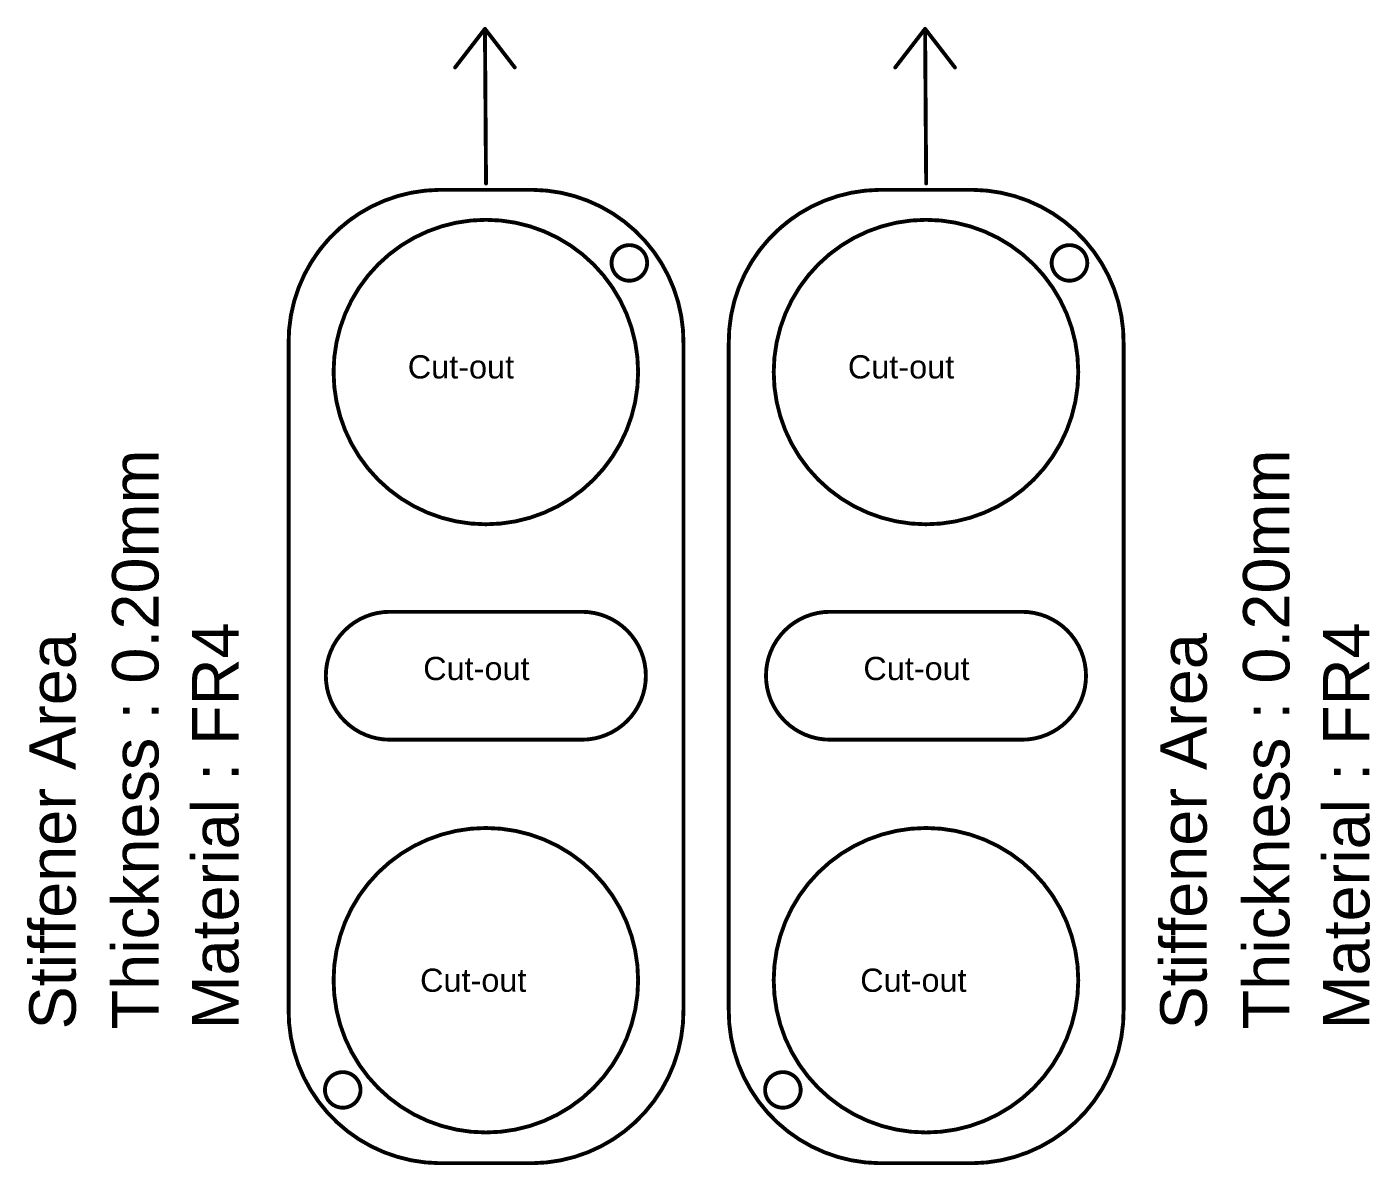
# Model space of a CAD drawing. Header units: inches. Extents: x -17 to 443, y -40 to 218.
# Drawn here: x -10.34 to 33.76, y -40.32 to -2.94 of the extents above; entities that cross this region are included whole.
import ezdxf

# ---------------------------------------------------------------- set-up
doc = ezdxf.new("R2010")
doc.units = ezdxf.units.IN
doc.layers.add('Fabrication', color=76, linetype='Continuous')
doc.styles.add('Arial', font='', dxfattribs={"height": 0.2})
doc.styles.get('Arial').set_extended_font_data('Arial')

msp = doc.modelspace()

# ---------------------------------------------------------------- linework, layer by layer
at = {"layer": 'Fabrication', "const_width": 0.127}
for points in [[(3.718, -4.271), (4.698, -3.001)], [(4.698, -3.001), (4.734, -8.081)], [(4.698, -3.001), (5.678, -4.271)], [(18.17, -4.271), (19.15, -3.001)], [(19.15, -3.001), (19.186, -8.081)], [(19.15, -3.001), (20.13, -4.271)], [(3.194, -8.29), (6.274, -8.29)], [(17.646, -8.29), (20.726, -8.29)], [(-1.749, -35.201), (-1.749, -13.346)], [(11.217, -13.346), (11.217, -35.201)], [(12.703, -35.201), (12.703, -13.346)], [(25.669, -13.346), (25.669, -35.201)], [(1.574, -22.148), (7.882, -22.148)], [(16.026, -22.148), (22.334, -22.148)], [(1.574, -26.348), (7.882, -26.348)], [(16.026, -26.348), (22.334, -26.348)], [(3.194, -40.257), (6.274, -40.257)], [(17.647, -40.257), (20.726, -40.257)]]:
    msp.add_lwpolyline(points, dxfattribs=at)
at = {"layer": 'Fabrication'}
for points, const_width in [([(4.667, -3.001, 1), (4.73, -3.001, 1)], 0.0635), ([(4.667, -3.001, 1), (4.73, -3.001, 1)], 0.0635), ([(4.667, -3.001, 1), (4.73, -3.001, 1)], 0.0635), ([(19.119, -3.001, 1), (19.182, -3.001, 1)], 0.0635), ([(19.119, -3.001, 1), (19.182, -3.001, 1)], 0.0635), ([(19.119, -3.001, 1), (19.182, -3.001, 1)], 0.0635), ([(3.687, -4.271, 1), (3.75, -4.271, 1)], 0.0635), ([(5.647, -4.271, 1), (5.71, -4.271, 1)], 0.0635), ([(18.139, -4.271, 1), (18.202, -4.271, 1)], 0.0635), ([(20.099, -4.271, 1), (20.162, -4.271, 1)], 0.0635), ([(3.163, -8.29, 1), (3.226, -8.29, 1)], 0.0635), ([(3.163, -8.29, 1), (3.226, -8.29, 1)], 0.0635), ([(4.703, -8.081, 1), (4.766, -8.081, 1)], 0.0635), ([(6.242, -8.29, 1), (6.306, -8.29, 1)], 0.0635), ([(6.242, -8.29, 1), (6.306, -8.29, 1)], 0.0635), ([(17.615, -8.29, 1), (17.678, -8.29, 1)], 0.0635), ([(17.615, -8.29, 1), (17.678, -8.29, 1)], 0.0635), ([(19.155, -8.081, 1), (19.218, -8.081, 1)], 0.0635), ([(20.694, -8.29, 1), (20.758, -8.29, 1)], 0.0635), ([(20.694, -8.29, 1), (20.758, -8.29, 1)], 0.0635), ([(9.728, -14.274, 1), (-0.272, -14.274, 1)], 0.127), ([(0.297, -9.232, 1), (0.361, -9.232, 1)], 0.0635), ([(24.18, -14.274, 1), (14.18, -14.274, 1)], 0.127), ([(14.749, -9.232, 1), (14.813, -9.232, 1)], 0.0635), ([(10.024, -10.69, 1), (8.855, -10.69, 1)], 0.127), ([(24.476, -10.69, 1), (23.307, -10.69, 1)], 0.127), ([(8.823, -10.69, 1), (8.887, -10.69, 1)], 0.0635), ([(9.992, -10.69, 1), (10.055, -10.69, 1)], 0.0635), ([(23.275, -10.69, 1), (23.339, -10.69, 1)], 0.0635), ([(24.444, -10.69, 1), (24.507, -10.69, 1)], 0.0635), ([(-1.781, -13.346, 1), (-1.717, -13.346, 1)], 0.0635), ([(-1.781, -13.346, 1), (-1.717, -13.346, 1)], 0.0635), ([(-1.781, -13.346, 1), (-1.717, -13.346, 1)], 0.0635), ([(11.186, -13.346, 1), (11.249, -13.346, 1)], 0.0635), ([(11.186, -13.346, 1), (11.249, -13.346, 1)], 0.0635), ([(12.671, -13.346, 1), (12.735, -13.346, 1)], 0.0635), ([(12.671, -13.346, 1), (12.735, -13.346, 1)], 0.0635), ([(12.671, -13.346, 1), (12.735, -13.346, 1)], 0.0635), ([(25.638, -13.346, 1), (25.701, -13.346, 1)], 0.0635), ([(25.638, -13.346, 1), (25.701, -13.346, 1)], 0.0635), ([(-0.304, -14.274, 1), (-0.24, -14.274, 1)], 0.0635), ([(9.696, -14.274, 1), (9.76, -14.274, 1)], 0.0635), ([(14.148, -14.274, 1), (14.212, -14.274, 1)], 0.0635), ([(24.148, -14.274, 1), (24.212, -14.274, 1)], 0.0635), ([(1.542, -22.148, 1), (1.606, -22.148, 1)], 0.0635), ([(1.542, -22.148, 1), (1.606, -22.148, 1)], 0.0635), ([(7.85, -22.148, 1), (7.914, -22.148, 1)], 0.0635), ([(7.85, -22.148, 1), (7.914, -22.148, 1)], 0.0635), ([(15.994, -22.148, 1), (16.058, -22.148, 1)], 0.0635), ([(15.994, -22.148, 1), (16.058, -22.148, 1)], 0.0635), ([(22.302, -22.148, 1), (22.366, -22.148, 1)], 0.0635), ([(22.302, -22.148, 1), (22.366, -22.148, 1)], 0.0635), ([(0.057, -22.763, 1), (0.121, -22.763, 1)], 0.0635), ([(0.057, -22.763, 1), (0.121, -22.763, 1)], 0.0635), ([(9.335, -22.763, 1), (9.399, -22.763, 1)], 0.0635), ([(9.335, -22.763, 1), (9.399, -22.763, 1)], 0.0635), ([(14.509, -22.763, 1), (14.573, -22.763, 1)], 0.0635), ([(14.509, -22.763, 1), (14.573, -22.763, 1)], 0.0635), ([(23.787, -22.763, 1), (23.851, -22.763, 1)], 0.0635), ([(23.787, -22.763, 1), (23.851, -22.763, 1)], 0.0635), ([(-0.558, -24.248, 1), (-0.494, -24.248, 1)], 0.0635), ([(-0.558, -24.248, 1), (-0.494, -24.248, 1)], 0.0635), ([(9.95, -24.248, 1), (10.014, -24.248, 1)], 0.0635), ([(9.95, -24.248, 1), (10.014, -24.248, 1)], 0.0635), ([(13.894, -24.248, 1), (13.958, -24.248, 1)], 0.0635), ([(13.894, -24.248, 1), (13.958, -24.248, 1)], 0.0635), ([(24.402, -24.248, 1), (24.466, -24.248, 1)], 0.0635), ([(24.402, -24.248, 1), (24.466, -24.248, 1)], 0.0635), ([(0.057, -25.733, 1), (0.121, -25.733, 1)], 0.0635), ([(0.057, -25.733, 1), (0.121, -25.733, 1)], 0.0635), ([(9.335, -25.733, 1), (9.399, -25.733, 1)], 0.0635), ([(9.335, -25.733, 1), (9.399, -25.733, 1)], 0.0635), ([(14.509, -25.733, 1), (14.573, -25.733, 1)], 0.0635), ([(14.509, -25.733, 1), (14.573, -25.733, 1)], 0.0635), ([(23.787, -25.733, 1), (23.851, -25.733, 1)], 0.0635), ([(23.787, -25.733, 1), (23.851, -25.733, 1)], 0.0635), ([(1.542, -26.348, 1), (1.606, -26.348, 1)], 0.0635), ([(1.542, -26.348, 1), (1.606, -26.348, 1)], 0.0635), ([(7.85, -26.348, 1), (7.914, -26.348, 1)], 0.0635), ([(7.85, -26.348, 1), (7.914, -26.348, 1)], 0.0635), ([(15.994, -26.348, 1), (16.058, -26.348, 1)], 0.0635), ([(15.994, -26.348, 1), (16.058, -26.348, 1)], 0.0635), ([(22.302, -26.348, 1), (22.366, -26.348, 1)], 0.0635), ([(22.302, -26.348, 1), (22.366, -26.348, 1)], 0.0635), ([(9.728, -34.248, 1), (-0.272, -34.248, 1)], 0.127), ([(24.18, -34.248, 1), (14.18, -34.248, 1)], 0.127), ([(-0.304, -34.248, 1), (-0.24, -34.248, 1)], 0.0635), ([(9.696, -34.248, 1), (9.76, -34.248, 1)], 0.0635), ([(14.148, -34.248, 1), (14.212, -34.248, 1)], 0.0635), ([(24.148, -34.248, 1), (24.212, -34.248, 1)], 0.0635), ([(-1.781, -35.201, 1), (-1.717, -35.201, 1)], 0.0635), ([(-1.781, -35.201, 1), (-1.717, -35.201, 1)], 0.0635), ([(11.186, -35.201, 1), (11.249, -35.201, 1)], 0.0635), ([(11.186, -35.201, 1), (11.249, -35.201, 1)], 0.0635), ([(12.671, -35.201, 1), (12.735, -35.201, 1)], 0.0635), ([(12.671, -35.201, 1), (12.735, -35.201, 1)], 0.0635), ([(25.638, -35.201, 1), (25.701, -35.201, 1)], 0.0635), ([(25.638, -35.201, 1), (25.701, -35.201, 1)], 0.0635), ([(0.613, -37.85, 1), (-0.555, -37.85, 1)], 0.127), ([(15.065, -37.85, 1), (13.897, -37.85, 1)], 0.127), ([(-0.587, -37.85, 1), (-0.524, -37.85, 1)], 0.0635), ([(0.581, -37.85, 1), (0.645, -37.85, 1)], 0.0635), ([(13.865, -37.85, 1), (13.928, -37.85, 1)], 0.0635), ([(15.033, -37.85, 1), (15.097, -37.85, 1)], 0.0635), ([(3.163, -40.257, 1), (3.226, -40.257, 1)], 0.0635), ([(3.163, -40.257, 1), (3.226, -40.257, 1)], 0.0635), ([(6.242, -40.257, 1), (6.306, -40.257, 1)], 0.0635), ([(6.242, -40.257, 1), (6.306, -40.257, 1)], 0.0635), ([(17.615, -40.257, 1), (17.678, -40.257, 1)], 0.0635), ([(17.615, -40.257, 1), (17.678, -40.257, 1)], 0.0635), ([(20.694, -40.257, 1), (20.758, -40.257, 1)], 0.0635), ([(20.694, -40.257, 1), (20.758, -40.257, 1)], 0.0635)]:
    msp.add_lwpolyline(points, format="xyb", close=True, dxfattribs=dict(at, const_width=const_width))
at = {"layer": 'Fabrication', "const_width": 0.127}
for points in [[(-1.749, -13.346, -0.414214), (3.194, -8.29)], [(6.274, -8.29, -0.414214), (11.217, -13.346)], [(12.703, -13.346, -0.414214), (17.646, -8.29)], [(20.726, -8.29, -0.414214), (25.669, -13.346)], [(-1.749, -13.346, -0.244175), (0.329, -9.232)], [(12.703, -13.346, -0.244175), (14.781, -9.232)], [(0.089, -22.763, -0.198912), (1.574, -22.148)], [(7.882, -22.148, -0.198912), (9.367, -22.763)], [(14.541, -22.763, -0.198912), (16.026, -22.148)], [(22.334, -22.148, -0.198912), (23.819, -22.763)], [(-0.526, -24.248, -0.198912), (0.089, -22.763)], [(9.367, -22.763, -0.198912), (9.982, -24.248)], [(13.926, -24.248, -0.198912), (14.541, -22.763)], [(23.819, -22.763, -0.198912), (24.434, -24.248)], [(0.089, -25.733, -0.198912), (-0.526, -24.248)], [(9.982, -24.248, -0.198912), (9.367, -25.733)], [(14.541, -25.733, -0.198912), (13.926, -24.248)], [(24.434, -24.248, -0.198912), (23.819, -25.733)], [(1.574, -26.348, -0.198912), (0.089, -25.733)], [(9.367, -25.733, -0.198912), (7.882, -26.348)], [(16.026, -26.348, -0.198912), (14.541, -25.733)], [(23.819, -25.733, -0.198912), (22.334, -26.348)], [(3.194, -40.257, -0.414214), (-1.749, -35.201)], [(11.217, -35.201, -0.414214), (6.274, -40.257)], [(17.647, -40.257, -0.414214), (12.703, -35.201)], [(25.669, -35.201, -0.414214), (20.726, -40.257)]]:
    msp.add_lwpolyline(points, format="xyb", dxfattribs=at)

# ---------------------------------------------------------------- texts
at = {"layer": 'Fabrication', "style": 'Arial'}
for p in [(2.164, -14.485), (16.616, -14.485), (2.672, -24.391), (17.124, -24.391), (2.569, -34.629), (17.021, -34.629)]:
    msp.add_text('Cut-out', height=0.762, dxfattribs=at).set_placement(p)
for s, p in [('Thickness : 0.20mm', (-6.02, -35.865)), ('Thickness : 0.20mm', (31.115, -35.865)), ('Stiffener Area', (-8.738, -35.865)), ('Material : FR4', (-3.393, -35.865)), ('Stiffener Area', (28.397, -35.865)), ('Material : FR4', (33.742, -35.865))]:
    msp.add_text(s, height=1.524, rotation=90, dxfattribs=at).set_placement(p)

doc.saveas('drawing.dxf')
